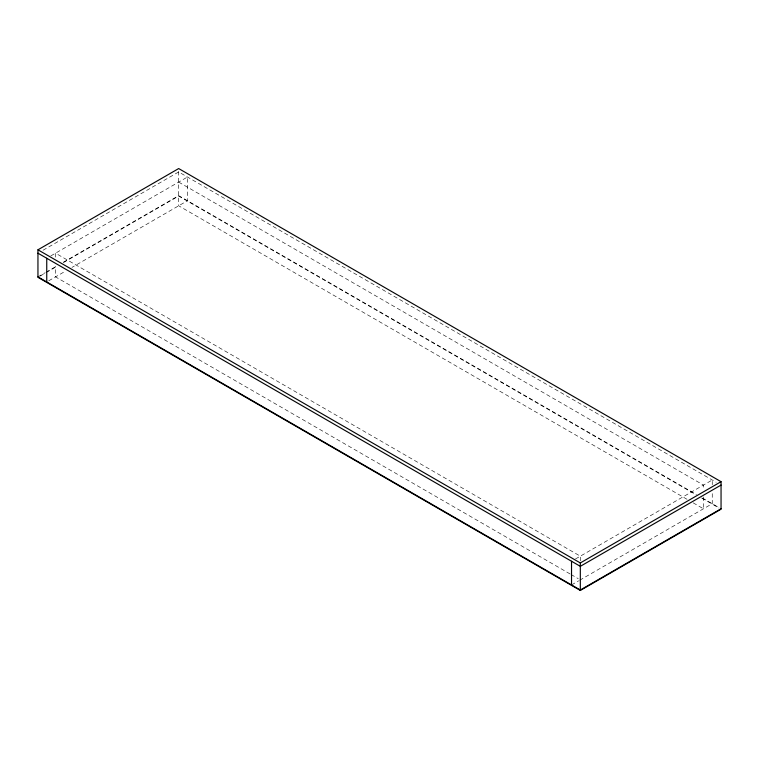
<?xml version="1.0" encoding="UTF-8"?>
<svg xmlns="http://www.w3.org/2000/svg" width="759" height="759" viewBox="0 0 759 759"><rect width="100%" height="100%" fill="white"/><g stroke="black" fill="none" stroke-linecap="round" stroke-linejoin="round"><path stroke-width="0.57" stroke-dasharray="3.79 2.85" d="M43.045 250.242L178.678 171.942L716.164 482.259M50.825 255.906L187.473 177.018L187.473 200.718L71.963 267.405M37.95 276.883L45.085 272.766M46.109 272.177L57.323 265.697M63.443 262.168L178.678 195.642L696.439 494.564M39.99 276.134L45.085 273.183M46.109 272.595L57.323 266.124M63.443 262.586L178.678 196.059L695.415 494.403M48.699 280.83L65.103 271.361M575.436 558.994L712.255 480.001L712.255 484.735M571.527 584.942L578.671 580.825M579.686 580.237L712.255 503.701L712.255 491.851M178.678 182.094L703.46 485.077L703.46 489.821M702.597 498.122L719.096 507.648M701.572 497.951L719.001 508.018M687.028 499.289L178.678 205.793L178.678 168.555M693.185 502.847L703.46 508.777L703.46 496.927M570.056 573.937L55.54 276.883L55.54 266.219M571.081 574.525L578.273 578.681M580.322 560.91L580.322 556.167L55.54 253.183L55.54 257.927"/><path stroke-width="1.14" d="M37.95 249.806L178.678 168.555L721.05 481.69L721.05 509.194L580.322 590.445L37.95 277.31L37.95 249.806L580.322 562.941L721.05 481.69M721.05 485.077L580.322 566.328L37.95 253.183M721.05 508.777L580.322 590.018L37.95 276.883M580.322 562.941L580.322 590.445M571.527 561.243L571.527 584.942M46.745 258.269L46.745 281.959"/></g></svg>
